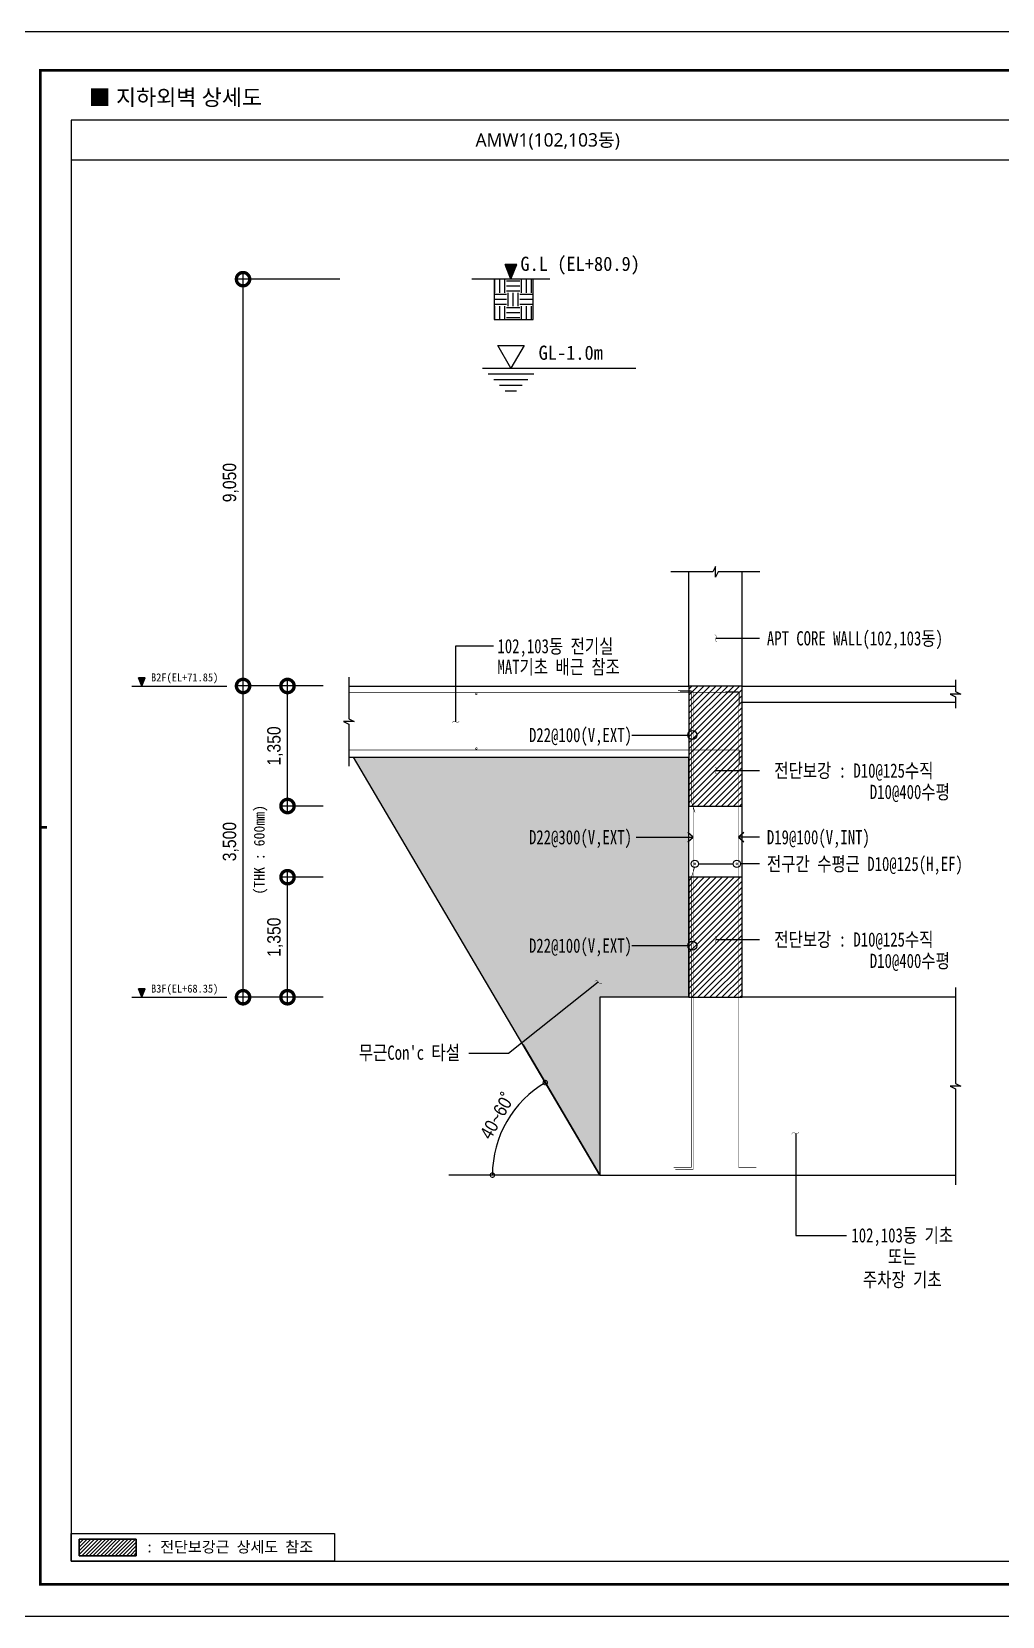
# Model space of a CAD drawing. Header units: millimetres. Extents: x 0 to 252030, y -124740 to 196020.
# Drawn here: x 76074 to 86991, y -71280 to -53460 of the extents above; entities that cross this region are included whole.
import ezdxf
from ezdxf.enums import TextEntityAlignment as Align

# ---------------------------------------------------------------- set-up
doc = ezdxf.new("R2010")
doc.units = ezdxf.units.MM
doc.header["$LTSCALE"] = 30
doc.layers.get('DEFPOINTS').update_dxf_attribs({"color": 142})
for name, color, linetype in [('0-LIST.테두리선', 7, 'Continuous'), ('0-SEC1', 3, 'Continuous'), ('0-TEXT', 3, 'Continuous'), ('0-주철근', 2, 'Continuous'), ('0-지시선', 7, 'Continuous'), ('0-해치', 251, 'Continuous'), ('S-CON', 2, 'Continuous'), ('S-SYM', 5, 'Continuous'), ('TABLE-1', 3, 'Continuous'), ('TEX', 3, 'Continuous'), ('TEXT', 6, 'Continuous'), ('X-PLAN-B1F$0$A-DIM', 7, 'Continuous'), ('XR-FORM_(도룡동)$0$AA-SHEET', 9, 'Continuous'), ('XR-FORM_(도룡동)$0$Sheet', 7, 'Continuous'), ('XR-FORM_(도룡동)$0$Sheet-text', 3, 'Continuous'), ('XR-FORM_(도룡동)$0$TEXT', 3, 'Continuous')]:
    doc.layers.add(name, color=color, linetype=linetype)
doc.styles.add('X-PLAN-B1F$0$Gdim', font='Dotum.ttf', dxfattribs={"width": 0.9})
doc.styles.add('XR-FORM_(도룡동)$0$충북옥천_FORM$0$맑은고딕', font='malgun.ttf')
doc.styles.add('XR-FORM_(도룡동)$3$맑은고딕', font='malgun.ttf')
doc.styles.add('돋음체', font='DotumChe.ttf')
doc.styles.add('맑은 고딕', font='malgun.ttf')
doc.dimstyles.new('X-PLAN-B1F$0$Gdim200', dxfattribs={"dimscale": 200, "dimtxt": 3, "dimasz": 6, "dimexe": 1.5, "dimexo": 2, "dimgap": 1, "dimtad": 1, "dimdec": 0, "dimzin": 0, "dimdsep": 46, "dimlunit": 6, "dimtxsty": 'X-PLAN-B1F$0$Gdim', "dimblk": 'X-PLAN-B1F$0$_DotSmall', "dimcen": 1.5, "dimdle": 1.5, "dimclrd": 1, "dimclre": 1, "dimclrt": 256, "dimazin": 0, "dimtfac": 1, "dimtdec": 0, "dimtix": 1, "dimtmove": 2, "dimatfit": 3, "dimldrblk": 'X-PLAN-B1F$0$_DotSmall', "dimfxl": 1.5, "dimtolj": 1, "dimtzin": 0, "dimlwd": -1, "dimlwe": -1, "dimarcsym": 0})

# ---------------------------------------------------------------- blocks, each defined once
blk = doc.blocks.new('XR-FORM_(도룡동)$0$S')
at = {"layer": 'XR-FORM_(도룡동)$0$Sheet'}
h = blk.add_hatch(color=6, dxfattribs=at)
edge = h.paths.add_edge_path()
edge.add_spline(control_points=[(76338, 15545), (76338, 15545), (76295, 15571), (76295, 15571), (76172, 15645), (76132, 15687), (76132, 15744), (76132, 15817), (76203, 15865), (76313, 15865), (76409, 15865), (76454, 15832), (76479, 15807), (76511, 15775), (76518, 15737), (76518, 15729), (76518, 15711), (76524, 15702), (76538, 15702), (76557, 15702), (76559, 15724), (76559, 15744), (76559, 15811), (76562, 15848), (76564, 15870), (76564, 15870), (76565, 15890), (76565, 15890), (76565, 15905), (76548, 15908), (76540, 15909), (76494, 15919), (76430, 15930), (76333, 15930), (76119, 15930), (75970, 15833), (75970, 15695), (75970, 15588), (76037, 15502), (76202, 15401), (76202, 15401), (76273, 15357), (76273, 15357), (76398, 15281), (76423, 15225), (76423, 15165), (76423, 15099), (76352, 15030), (76220, 15030), (76155, 15030), (76041, 15045), (76002, 15150), (75994, 15172), (75988, 15197), (75988, 15211), (75988, 15217), (75988, 15236), (75968, 15236), (75948, 15236), (75946, 15209), (75945, 15201), (75945, 15201), (75945, 15197), (75945, 15197), (75943, 15174), (75938, 15104), (75938, 15040), (75938, 15011), (75943, 15004), (75970, 14994), (76035, 14972), (76103, 14962), (76198, 14962), (76298, 14962), (76379, 14979), (76447, 15013), (76575, 15079), (76595, 15177), (76595, 15230), (76595, 15347), (76528, 15430), (76338, 15545)], knot_values=[0, 0, 0, 0, 1, 1, 1, 2, 2, 2, 3, 3, 3, 4, 4, 4, 5, 5, 5, 6, 6, 6, 7, 7, 7, 8, 8, 8, 9, 9, 9, 10, 10, 10, 11, 11, 11, 12, 12, 12, 13, 13, 13, 14, 14, 14, 15, 15, 15, 16, 16, 16, 17, 17, 17, 18, 18, 18, 19, 19, 19, 20, 20, 20, 21, 21, 21, 22, 22, 22, 23, 23, 23, 24, 24, 24, 25, 25, 25, 26, 26, 26, 27, 27, 27, 27], degree=3, periodic=0)
h = blk.add_hatch(color=6, dxfattribs=at)
edge = h.paths.add_edge_path()
edge.add_spline(control_points=[(77180, 15007), (77180, 15007), (77166, 15007), (77166, 15007), (77156, 15007), (77148, 15007), (77134, 15009), (77098, 15014), (77093, 15029), (77089, 15056), (77084, 15098), (77084, 15641), (77086, 15677), (77089, 15714), (77100, 15725), (77131, 15729), (77143, 15731), (77153, 15732), (77163, 15732), (77163, 15732), (77180, 15732), (77180, 15732), (77188, 15732), (77195, 15739), (77195, 15747), (77195, 15755), (77188, 15761), (77180, 15761), (77180, 15761), (76814, 15761), (76814, 15761), (76806, 15761), (76800, 15755), (76800, 15747), (76800, 15739), (76806, 15732), (76814, 15732), (76814, 15732), (76832, 15732), (76832, 15732), (76847, 15732), (76860, 15730), (76871, 15728), (76897, 15723), (76909, 15710), (76912, 15677), (76912, 15677), (76912, 15677), (76912, 15677), (76914, 15650), (76915, 15103), (76908, 15057), (76904, 15025), (76895, 15014), (76873, 15011), (76858, 15008), (76843, 15007), (76827, 15007), (76826, 15007), (76814, 15007), (76814, 15007), (76806, 15007), (76800, 15000), (76800, 14992), (76800, 14984), (76806, 14977), (76814, 14977), (76814, 14977), (77180, 14977), (77180, 14977), (77188, 14977), (77195, 14984), (77195, 14992), (77195, 15000), (77188, 15007), (77180, 15007)], knot_values=[0, 0, 0, 0, 1, 1, 1, 2, 2, 2, 3, 3, 3, 4, 4, 4, 5, 5, 5, 6, 6, 6, 7, 7, 7, 8, 8, 8, 9, 9, 9, 10, 10, 10, 11, 11, 11, 12, 12, 12, 13, 13, 13, 14, 14, 14, 15, 15, 15, 16, 16, 16, 17, 17, 17, 18, 18, 18, 19, 19, 19, 20, 20, 20, 21, 21, 21, 22, 22, 22, 23, 23, 23, 24, 24, 24, 25, 25, 25, 25], degree=3, periodic=0)
h = blk.add_hatch(color=6, dxfattribs=at)
edge = h.paths.add_edge_path()
edge.add_spline(control_points=[(78289, 15008), (78289, 15008), (78256, 15008), (78256, 15008), (78252, 15008), (78248, 15009), (78243, 15010), (78220, 15014), (78192, 15028), (78158, 15085), (78158, 15085), (77848, 15727), (77836, 15749), (77824, 15773), (77816, 15784), (77802, 15784), (77787, 15784), (77771, 15771), (77757, 15741), (77757, 15741), (77450, 15097), (77450, 15097), (77424, 15042), (77401, 15015), (77350, 15010), (77342, 15009), (77328, 15008), (77317, 15008), (77317, 15008), (77304, 15008), (77304, 15008), (77298, 15008), (77292, 15002), (77292, 14994), (77292, 14987), (77298, 14980), (77304, 14980), (77304, 14980), (77609, 14980), (77609, 14980), (77615, 14980), (77621, 14987), (77621, 14994), (77621, 15002), (77615, 15008), (77609, 15008), (77609, 15008), (77576, 15008), (77576, 15008), (77539, 15008), (77534, 15021), (77534, 15033), (77534, 15044), (77540, 15068), (77552, 15094), (77552, 15094), (77762, 15561), (77762, 15561), (77762, 15561), (78005, 15016), (78004, 15016), (78005, 15014), (78005, 15012), (78004, 15010), (78003, 15008), (78001, 15008), (77998, 15008), (77998, 15008), (77984, 15008), (77984, 15008), (77978, 15008), (77972, 15002), (77972, 14994), (77972, 14987), (77978, 14980), (77984, 14980), (77984, 14980), (78289, 14980), (78289, 14980), (78295, 14980), (78301, 14987), (78301, 14994), (78301, 15002), (78295, 15008), (78289, 15008)], knot_values=[0, 0, 0, 0, 1, 1, 1, 2, 2, 2, 3, 3, 3, 4, 4, 4, 5, 5, 5, 6, 6, 6, 7, 7, 7, 8, 8, 8, 9, 9, 9, 10, 10, 10, 11, 11, 11, 12, 12, 12, 13, 13, 13, 14, 14, 14, 15, 15, 15, 16, 16, 16, 17, 17, 17, 18, 18, 18, 19, 19, 19, 20, 20, 20, 21, 21, 21, 22, 22, 22, 23, 23, 23, 24, 24, 24, 25, 25, 25, 26, 26, 26, 27, 27, 27, 28, 28, 28, 28], degree=3, periodic=0)
h = blk.add_hatch(color=250, dxfattribs=at)
edge = h.paths.add_edge_path()
edge.add_spline(control_points=[(78762, 15355), (78740, 15355), (78721, 15354), (78721, 15339), (78721, 15329), (78732, 15327), (78739, 15326), (78739, 15326), (78761, 15325), (78768, 15325), (78956, 15325), (79092, 15431), (79092, 15577), (79092, 15629), (79059, 15678), (79025, 15703), (79003, 15719), (78945, 15762), (78781, 15762), (78781, 15762), (78772, 15762), (78771, 15762), (78771, 15762), (78376, 15762), (78376, 15762), (78367, 15762), (78360, 15756), (78360, 15748), (78360, 15740), (78367, 15734), (78376, 15734), (78376, 15734), (78423, 15734), (78423, 15734), (78429, 15733), (78435, 15733), (78438, 15732), (78480, 15725), (78488, 15709), (78491, 15677), (78491, 15677), (78491, 15677), (78491, 15677), (78493, 15651), (78494, 15108), (78487, 15062), (78481, 15030), (78474, 15013), (78453, 15010), (78437, 15007), (78422, 15006), (78407, 15006), (78406, 15006), (78396, 15006), (78396, 15006), (78387, 15006), (78380, 14999), (78380, 14991), (78380, 14983), (78387, 14977), (78396, 14977), (78396, 14977), (78791, 14977), (78791, 14977), (78800, 14977), (78807, 14983), (78807, 14991), (78807, 14999), (78800, 15006), (78791, 15006), (78791, 15006), (78781, 15006), (78781, 15006), (78761, 15006), (78733, 15008), (78715, 15010), (78681, 15013), (78672, 15031), (78668, 15061), (78662, 15105), (78662, 15684), (78662, 15690), (78662, 15699), (78664, 15704), (78669, 15705), (78679, 15708), (78707, 15709), (78729, 15709), (78757, 15709), (78810, 15704), (78857, 15670), (78924, 15623), (78931, 15562), (78931, 15520), (78931, 15418), (78833, 15355), (78762, 15355)], knot_values=[0, 0, 0, 0, 1, 1, 1, 2, 2, 2, 3, 3, 3, 4, 4, 4, 5, 5, 5, 6, 6, 6, 7, 7, 7, 8, 8, 8, 9, 9, 9, 10, 10, 10, 11, 11, 11, 12, 12, 12, 13, 13, 13, 14, 14, 14, 15, 15, 15, 16, 16, 16, 17, 17, 17, 18, 18, 18, 19, 19, 19, 20, 20, 20, 21, 21, 21, 22, 22, 22, 23, 23, 23, 24, 24, 24, 25, 25, 25, 26, 26, 26, 27, 27, 27, 28, 28, 28, 29, 29, 29, 30, 30, 30, 31, 31, 31, 32, 32, 32, 32], degree=3, periodic=0)
h = blk.add_hatch(color=250, dxfattribs=at)
edge = h.paths.add_edge_path()
edge.add_spline(control_points=[(79896, 15147), (79880, 15147), (79878, 15134), (79877, 15128), (79875, 15109), (79860, 15082), (79845, 15069), (79815, 15043), (79768, 15042), (79696, 15042), (79592, 15042), (79561, 15049), (79541, 15063), (79541, 15063), (79541, 15063), (79541, 15063), (79522, 15076), (79515, 15314), (79515, 15460), (79515, 15617), (79515, 15645), (79518, 15677), (79521, 15714), (79532, 15724), (79562, 15729), (79578, 15731), (79599, 15732), (79612, 15732), (79620, 15732), (79633, 15732), (79638, 15739), (79640, 15742), (79641, 15745), (79641, 15748), (79641, 15756), (79634, 15762), (79626, 15762), (79626, 15762), (79235, 15762), (79235, 15762), (79226, 15762), (79220, 15756), (79220, 15748), (79220, 15743), (79222, 15738), (79227, 15736), (79227, 15735), (79229, 15735), (79229, 15734), (79235, 15732), (79243, 15732), (79247, 15732), (79265, 15732), (79280, 15731), (79290, 15729), (79331, 15722), (79340, 15709), (79342, 15677), (79344, 15651), (79345, 15108), (79338, 15062), (79332, 15030), (79326, 15013), (79304, 15010), (79290, 15007), (79276, 15006), (79262, 15006), (79262, 15006), (79245, 15006), (79245, 15006), (79237, 15006), (79230, 14999), (79230, 14991), (79230, 14983), (79237, 14977), (79245, 14977), (79245, 14977), (79615, 14977), (79615, 14977), (79615, 14977), (79805, 14976), (79805, 14976), (79874, 14976), (79882, 14981), (79891, 15006), (79901, 15036), (79910, 15113), (79910, 15125), (79910, 15135), (79910, 15147), (79896, 15147)], knot_values=[0, 0, 0, 0, 1, 1, 1, 2, 2, 2, 3, 3, 3, 4, 4, 4, 5, 5, 5, 6, 6, 6, 7, 7, 7, 8, 8, 8, 9, 9, 9, 10, 10, 10, 11, 11, 11, 12, 12, 12, 13, 13, 13, 14, 14, 14, 15, 15, 15, 16, 16, 16, 17, 17, 17, 18, 18, 18, 19, 19, 19, 20, 20, 20, 21, 21, 21, 22, 22, 22, 23, 23, 23, 24, 24, 24, 25, 25, 25, 26, 26, 26, 27, 27, 27, 28, 28, 28, 29, 29, 29, 30, 30, 30, 30], degree=3, periodic=0)
h = blk.add_hatch(color=250, dxfattribs=at)
edge = h.paths.add_edge_path()
edge.add_spline(control_points=[(80974, 15008), (80974, 15008), (80942, 15008), (80942, 15008), (80937, 15008), (80933, 15009), (80928, 15010), (80905, 15014), (80878, 15028), (80843, 15085), (80843, 15085), (80533, 15727), (80521, 15749), (80509, 15773), (80501, 15784), (80487, 15784), (80472, 15784), (80457, 15771), (80442, 15741), (80442, 15741), (80135, 15097), (80135, 15097), (80109, 15042), (80086, 15015), (80035, 15010), (80027, 15009), (80013, 15008), (80002, 15008), (80002, 15008), (79989, 15008), (79989, 15008), (79983, 15008), (79977, 15002), (79977, 14994), (79977, 14987), (79983, 14980), (79989, 14980), (79989, 14980), (80294, 14980), (80294, 14980), (80300, 14980), (80306, 14987), (80306, 14994), (80306, 15002), (80300, 15008), (80294, 15008), (80294, 15008), (80261, 15008), (80261, 15008), (80224, 15008), (80219, 15021), (80219, 15033), (80219, 15044), (80225, 15068), (80237, 15094), (80237, 15094), (80447, 15561), (80447, 15561), (80447, 15561), (80690, 15016), (80690, 15016), (80690, 15014), (80690, 15012), (80689, 15010), (80688, 15008), (80686, 15008), (80683, 15008), (80683, 15008), (80669, 15008), (80669, 15008), (80663, 15008), (80657, 15002), (80657, 14994), (80657, 14987), (80663, 14980), (80669, 14980), (80669, 14980), (80974, 14980), (80974, 14980), (80980, 14980), (80986, 14987), (80986, 14994), (80986, 15002), (80980, 15008), (80974, 15008)], knot_values=[0, 0, 0, 0, 1, 1, 1, 2, 2, 2, 3, 3, 3, 4, 4, 4, 5, 5, 5, 6, 6, 6, 7, 7, 7, 8, 8, 8, 9, 9, 9, 10, 10, 10, 11, 11, 11, 12, 12, 12, 13, 13, 13, 14, 14, 14, 15, 15, 15, 16, 16, 16, 17, 17, 17, 18, 18, 18, 19, 19, 19, 20, 20, 20, 21, 21, 21, 22, 22, 22, 23, 23, 23, 24, 24, 24, 25, 25, 25, 26, 26, 26, 27, 27, 27, 28, 28, 28, 28], degree=3, periodic=0)
h = blk.add_hatch(color=250, dxfattribs=at)
edge = h.paths.add_edge_path()
edge.add_spline(control_points=[(81976, 15761), (81976, 15761), (81692, 15761), (81692, 15761), (81686, 15761), (81681, 15755), (81681, 15747), (81681, 15739), (81686, 15732), (81692, 15732), (81692, 15732), (81700, 15732), (81702, 15732), (81718, 15732), (81744, 15732), (81760, 15726), (81783, 15717), (81794, 15705), (81795, 15641), (81795, 15641), (81806, 15233), (81806, 15224), (81806, 15224), (81806, 15202), (81806, 15202), (81797, 15210), (81212, 15762), (81212, 15762), (81199, 15775), (81187, 15784), (81176, 15784), (81158, 15784), (81158, 15750), (81158, 15740), (81158, 15740), (81148, 15134), (81148, 15134), (81147, 15045), (81143, 15018), (81117, 15011), (81101, 15006), (81079, 15006), (81068, 15006), (81067, 15006), (81057, 15006), (81057, 15006), (81051, 15006), (81046, 14999), (81046, 14991), (81046, 14983), (81051, 14976), (81057, 14976), (81057, 14976), (81353, 14976), (81353, 14976), (81359, 14976), (81364, 14983), (81364, 14991), (81364, 14999), (81359, 15006), (81353, 15006), (81353, 15006), (81342, 15006), (81340, 15006), (81324, 15006), (81303, 15006), (81284, 15013), (81268, 15018), (81251, 15035), (81248, 15122), (81248, 15122), (81237, 15522), (81236, 15534), (81241, 15530), (81780, 15014), (81821, 14978), (81833, 14966), (81851, 14966), (81864, 14966), (81880, 14966), (81882, 14986), (81882, 15002), (81882, 15002), (81894, 15649), (81894, 15649), (81895, 15706), (81903, 15722), (81931, 15729), (81944, 15732), (81952, 15732), (81963, 15732), (81965, 15732), (81976, 15732), (81976, 15732), (81982, 15732), (81987, 15739), (81987, 15747), (81987, 15755), (81982, 15761), (81976, 15761)], knot_values=[0, 0, 0, 0, 1, 1, 1, 2, 2, 2, 3, 3, 3, 4, 4, 4, 5, 5, 5, 6, 6, 6, 7, 7, 7, 8, 8, 8, 9, 9, 9, 10, 10, 10, 11, 11, 11, 12, 12, 12, 13, 13, 13, 14, 14, 14, 15, 15, 15, 16, 16, 16, 17, 17, 17, 18, 18, 18, 19, 19, 19, 20, 20, 20, 21, 21, 21, 22, 22, 22, 23, 23, 23, 24, 24, 24, 25, 25, 25, 26, 26, 26, 27, 27, 27, 28, 28, 28, 29, 29, 29, 30, 30, 30, 31, 31, 31, 32, 32, 32, 33, 33, 33, 33], degree=3, periodic=0)
at = {"layer": 'DEFPOINTS'}
for p, q in [((75750, 52950), (82250, 52950)), ((75640, 52073), (82226, 52073)), ((76315, 52073), (76315, 20700)), ((82250, 51196), (75640, 51196)), ((82250, 50596), (75640, 50596)), ((82250, 49996), (75640, 49996)), ((82250, 49396), (75640, 49396)), ((82250, 48796), (75640, 48796)), ((82250, 48196), (75640, 48196)), ((82250, 47596), (75640, 47596)), ((82250, 46996), (75640, 46996)), ((82250, 46396), (75640, 46396)), ((82250, 45796), (75640, 45796)), ((82250, 45196), (75640, 45196)), ((82250, 44596), (75640, 44596)), ((82250, 43996), (75640, 43996)), ((82250, 43396), (75640, 43396)), ((82250, 42796), (75640, 42796)), ((82250, 42196), (75640, 42196)), ((82250, 41596), (75640, 41596)), ((82250, 40996), (75640, 40996)), ((82250, 40396), (75640, 40396)), ((82250, 39796), (75640, 39796)), ((82250, 39196), (75640, 39196)), ((82250, 38596), (75640, 38596)), ((82250, 37996), (75640, 37996)), ((82250, 37396), (75640, 37396)), ((82250, 36796), (75640, 36796)), ((82250, 36196), (75640, 36196)), ((82250, 35596), (75640, 35596)), ((82250, 34996), (75640, 34996)), ((82250, 34396), (75640, 34396)), ((82250, 33796), (75640, 33796)), ((82250, 33196), (75640, 33196)), ((82250, 32596), (75640, 32596)), ((82250, 31996), (75640, 31996)), ((82250, 31396), (75640, 31396)), ((82250, 30796), (75640, 30796)), ((82250, 30196), (75640, 30196)), ((82250, 29596), (75640, 29596)), ((82250, 28996), (75640, 28996)), ((82250, 28396), (75640, 28396)), ((82250, 27796), (75640, 27796)), ((82250, 27196), (75640, 27196)), ((82250, 26596), (75640, 26596)), ((82250, 25996), (75640, 25996)), ((82250, 25396), (75640, 25396)), ((82250, 24796), (75640, 24796)), ((82250, 24196), (75640, 24196)), ((82250, 23596), (75640, 23596)), ((82250, 22996), (75640, 22996)), ((82250, 22396), (75640, 22396)), ((82250, 21796), (75640, 21796)), ((82250, 21196), (75640, 21196)), ((80950, 1706), (75640, 1706))]:
    blk.add_line(p, q, dxfattribs=at)
at = {"layer": 'XR-FORM_(도룡동)$0$AA-SHEET', "const_width": 99.9}
blk.add_lwpolyline([(75750, 52950), (82250, 52950)], dxfattribs=at)
at = {"layer": 'XR-FORM_(도룡동)$0$Sheet'}
for p, q in [((75590, 20700), (82204, 20700)), ((76490, 20700), (76490, 16700)), ((77590, 20700), (77590, 16700)), ((79575, 20700), (79575, 16700)), ((80450, 20700), (80450, 16700)), ((81325, 20700), (81325, 16700)), ((75640, 19700), (82254, 19700)), ((75640, 18700), (82254, 18700)), ((75640, 17700), (82254, 17700)), ((78945, 7700), (78945, 2500)), ((75640, 6400), (82250, 6400)), ((75640, 5100), (82250, 5100)), ((75640, 3800), (82250, 3800)), ((76591, 3798), (76591, 2500)), ((76591, 3149), (78945, 3149)), ((75640, 2500), (82250, 2500)), ((80950, 2500), (80950, 1200))]:
    blk.add_line(p, q, dxfattribs=at)
at = {"layer": 'XR-FORM_(도룡동)$0$Sheet', "const_width": 100}
blk.add_lwpolyline([(1850, 57950), (82250, 57950), (82250, 1200), (1850, 1200)], close=True, dxfattribs=at)
at = {"layer": 'XR-FORM_(도룡동)$0$Sheet', "linetype": 'Continuous', "const_width": 100}
for points in [[(38745, 57950), (38745, 57700)], [(2100, 29575), (1850, 29575)], [(75640, 29575), (75390, 29575)], [(38745, 1846), (38745, 1200)]]:
    blk.add_lwpolyline(points, dxfattribs=at)
at = {"layer": 'XR-FORM_(도룡동)$0$Sheet', "const_width": 100}
for points in [[(75640, 57950), (75640, 1200)], [(75640, 52950), (82250, 52950)], [(75640, 16700), (82250, 16700)], [(75640, 11700), (82250, 11700)], [(75640, 9700), (82250, 9700)], [(75640, 7700), (82250, 7700)]]:
    blk.add_lwpolyline(points, dxfattribs=at)
at = {"layer": 'XR-FORM_(도룡동)$0$Sheet'}
for points in [[(76065, 20589), (75650, 19869), (76481, 19869)], [(76065, 19589), (75650, 18869), (76481, 18869)], [(76065, 18589), (75650, 17869), (76481, 17869)]]:
    blk.add_lwpolyline(points, close=True, dxfattribs=at)
at = {"layer": 'XR-FORM_(도룡동)$0$Sheet', "color": 3, "const_width": 28}
for points in [[(76026, 13508), (76026, 13172)], [(76466, 13508), (76466, 13172)]]:
    blk.add_lwpolyline(points, dxfattribs=at)
at = {"layer": 'DEFPOINTS', "style": 'XR-FORM_(도룡동)$3$맑은고딕'}
blk.add_text('2', height=400, dxfattribs=at).set_placement((82126, 52273), align=Align.MIDDLE_RIGHT)
blk.add_text('text 1.2', height=240, dxfattribs=at).set_placement((80599, 50202))
blk.add_text('도 면 명', height=400, dxfattribs=at).set_placement((78996, 8633), align=Align.MIDDLE_CENTER)
at = {"layer": 'XR-FORM_(도룡동)$0$Sheet', "style": 'XR-FORM_(도룡동)$3$맑은고딕'}
for s, height, p in [('PROJECT TITLE', 220, (75890, 57600)), ('PROJECT TITLE', 200, (75890, 11350)), ('DRAWING TITLE', 200, (75890, 9350)), ('ISSUE DATE', 200, (75890, 7350)), ('APPROVED', 200, (79195, 7350)), ('PROJECT NO. ', 200, (75890, 6050)), ('CHECKED 2 ', 200, (79195, 6050)), ('ENGINEER', 200, (75890, 4750)), ('CHECKED 1 ', 200, (79195, 4750)), ('SCALE', 200, (75730, 3450)), ('DRAWN', 200, (79195, 3450)), ('DRAWING NO.', 200, (75890, 2150)), ('REV.', 200, (81250, 2150))]:
    blk.add_text(s, height=height, dxfattribs=at).set_placement(p)
for s, height, p in [('2', 240, (76059, 20140)), ('1', 240, (76059, 19140)), ('0', 240, (76059, 18140)), (' REV.', 220, (76090, 17200)), ('DATE', 220, (77090, 17200)), ('DESCRIPTION', 220, (78632, 17200)), ('BY', 220, (80062, 17200)), ('BY', 220, (80938, 17200)), ('APP', 220, (81812, 17200))]:
    blk.add_text(s, height=height, dxfattribs=at).set_placement(p, align=Align.MIDDLE)
at = {"layer": 'XR-FORM_(도룡동)$0$Sheet', "color": 3, "style": 'XR-FORM_(도룡동)$3$맑은고딕', "width": 1.2}
blk.add_text('A R C H I T E C T S  &  P L A N N E R S', height=200, dxfattribs=at).set_placement((78947, 14500), align=Align.MIDDLE_CENTER)
at = {"layer": 'XR-FORM_(도룡동)$0$Sheet', "color": 3, "style": 'XR-FORM_(도룡동)$3$맑은고딕'}
blk.add_text('주 시아플랜건축', height=280, dxfattribs=at).set_placement((76057, 13372), align=Align.MIDDLE_LEFT)
at = {"layer": 'XR-FORM_(도룡동)$0$Sheet', "color": 3, "style": 'XR-FORM_(도룡동)$3$맑은고딕', "width": 0.65}
for s, p in [('Tel 02-570-1004 Fax 02-570-1003 www.siaplan.com', (75966, 12333)), ('서울특별시 강남구 언주로30길 13, C동 16층(도곡동)', (75966, 12833))]:
    blk.add_text(s, height=280, dxfattribs=at).set_placement(p, align=Align.MIDDLE_LEFT)
at = {"layer": 'XR-FORM_(도룡동)$0$Sheet-text', "style": 'XR-FORM_(도룡동)$3$맑은고딕'}
blk.add_text('* NOTE', height=400, dxfattribs=at).set_placement((75881, 51550), align=Align.MIDDLE_LEFT)
at = {"layer": 'XR-FORM_(도룡동)$0$TEXT'}
for s, height, style, p in [('2026. 04', 300, 'XR-FORM_(도룡동)$3$맑은고딕', (77247, 6870)), ('A1 : ', 250, 'XR-FORM_(도룡동)$0$충북옥천_FORM$0$맑은고딕', (77179, 3474)), ('A3 : ', 250, 'XR-FORM_(도룡동)$0$충북옥천_FORM$0$맑은고딕', (77179, 2825))]:
    blk.add_text(s, height=height, dxfattribs=dict(at, style=style)).set_placement(p, align=Align.MIDDLE_CENTER)
at = {"layer": 'XR-FORM_(도룡동)$0$TEXT', "style": 'XR-FORM_(도룡동)$3$맑은고딕'}
blk.add_text('양희범,황정현', height=300, dxfattribs=at).set_placement((80649, 6901), align=Align.MIDDLE)
blk = doc.blocks.new('XR-FORM_(도룡동)', base_point=(101.33, -56114.51))
at = {"layer": 'DEFPOINTS'}
blk.add_lwpolyline([(0, 0), (420, 0), (420, 297), (0, 297)], close=True, dxfattribs=at)
at = {"xscale": 0.005, "yscale": 0.005, "zscale": 0.005}
blk.add_blockref('XR-FORM_(도룡동)$0$S', (-0.25, 0), dxfattribs=at)
blk = doc.blocks.new('SOIL LEVEL')
at = {"layer": 'S-SYM'}
for p, q in [((1567, 1135), (-629, 1135)), ((20, 750), (20, 1125)), ((161, 750), (161, 1125)), ((301, 750), (301, 1125)), ((723, 1078), (348, 1078)), ((723, 938), (348, 938)), ((395, 1125), (395, 1135)), ((536, 1125), (536, 1135)), ((676, 1125), (676, 1135)), ((770, 750), (770, 1125)), ((911, 750), (911, 1125)), ((1051, 750), (1051, 1125)), ((348, 703), (0, 703)), ((348, 563), (0, 563)), ((723, 797), (348, 797)), ((395, 375), (395, 750)), ((536, 375), (536, 750)), ((676, 375), (676, 750)), ((1098, 703), (723, 703)), ((1098, 563), (723, 563)), ((348, 422), (0, 422)), ((20, 0), (20, 375)), ((161, 0), (161, 375)), ((301, 0), (301, 375)), ((723, 328), (348, 328)), ((723, 188), (348, 188)), ((723, 47), (348, 47)), ((1098, 422), (723, 422)), ((770, 0), (770, 375)), ((911, 0), (911, 375)), ((1051, 0), (1051, 375))]:
    blk.add_line(p, q, dxfattribs=at)
blk.add_lwpolyline([(1098, 1135), (0, 1135), (0, 0), (1098, 0)], close=True, dxfattribs=at)
blk = doc.blocks.new('WATER LEVEL')
at = {"layer": 'S-SYM'}
for p, q in [((-800, 0), (800, 0)), ((-640, -160), (640, -160)), ((-480, -320), (480, -320)), ((-320, -480), (320, -480)), ((-160, -640), (160, -640))]:
    blk.add_line(p, q, dxfattribs=at)
blk.add_lwpolyline([(0, 0), (-370, 640), (370, 640), (0, 0)], dxfattribs=at)
blk = doc.blocks.new('X-PLAN-B1F$0$_DotSmall')
at = {"color": 0, "linetype": 'ByBlock', "const_width": 0.5}
blk.add_lwpolyline([(-0.0625, 0, 1), (0.0625, 0, 1)], format="xyb", close=True, dxfattribs=at)
blk = doc.blocks.new('*D22')
at = {"layer": 'DEFPOINTS', "color": 0, "transparency": 16777216}
for p in [(78451, -60818), (79451, -60818), (79451, -64318)]:
    blk.add_point(p, dxfattribs=at)
at = {"layer": 'X-PLAN-B1F$0$A-DIM', "color": 1, "transparency": 16777216}
for p, q in [((78451, -64393), (78451, -60743)), ((79351, -60818), (78376, -60818)), ((79351, -64318), (78376, -64318))]:
    blk.add_line(p, q, dxfattribs=at)
at = {"layer": 'X-PLAN-B1F$0$A-DIM', "color": 1, "transparency": 16777216, "xscale": 300, "yscale": 300, "zscale": 300}
for p, rotation in [((78451, -60818), 90), ((78451, -64318), 270)]:
    blk.add_blockref('X-PLAN-B1F$0$_DotSmall', p, dxfattribs=dict(at, rotation=rotation))
at = {"layer": 'X-PLAN-B1F$0$A-DIM', "transparency": 16777216, "insert": (78312, -62568), "char_height": 150, "attachment_point": 5, "rotation": 90, "style": 'X-PLAN-B1F$0$Gdim'}
blk.add_mtext('\\A1;3,500', dxfattribs=at)
blk = doc.blocks.new('*D23')
at = {"layer": 'DEFPOINTS', "color": 0, "transparency": 16777216}
for p in [(78951, -60818), (79451, -60818), (79451, -62168)]:
    blk.add_point(p, dxfattribs=at)
at = {"layer": 'X-PLAN-B1F$0$A-DIM', "color": 1, "transparency": 16777216}
for p, q in [((78951, -62243), (78951, -60743)), ((79351, -60818), (78876, -60818)), ((79351, -62168), (78876, -62168))]:
    blk.add_line(p, q, dxfattribs=at)
at = {"layer": 'X-PLAN-B1F$0$A-DIM', "color": 1, "transparency": 16777216, "xscale": 300, "yscale": 300, "zscale": 300}
for p, rotation in [((78951, -60818), 90), ((78951, -62168), 270)]:
    blk.add_blockref('X-PLAN-B1F$0$_DotSmall', p, dxfattribs=dict(at, rotation=rotation))
at = {"layer": 'X-PLAN-B1F$0$A-DIM', "transparency": 16777216, "insert": (78812, -61493), "char_height": 150, "attachment_point": 5, "rotation": 90, "style": 'X-PLAN-B1F$0$Gdim'}
blk.add_mtext('\\A1;1,350', dxfattribs=at)
blk = doc.blocks.new('*D24')
at = {"layer": 'DEFPOINTS', "color": 0, "transparency": 16777216}
for p in [(78951, -62968), (79451, -62968), (79451, -64318)]:
    blk.add_point(p, dxfattribs=at)
at = {"layer": 'X-PLAN-B1F$0$A-DIM', "color": 1, "transparency": 16777216}
for p, q in [((78951, -64393), (78951, -62893)), ((79351, -62968), (78876, -62968)), ((79351, -64318), (78876, -64318))]:
    blk.add_line(p, q, dxfattribs=at)
at = {"layer": 'X-PLAN-B1F$0$A-DIM', "color": 1, "transparency": 16777216, "xscale": 300, "yscale": 300, "zscale": 300}
for p, rotation in [((78951, -62968), 90), ((78951, -64318), 270)]:
    blk.add_blockref('X-PLAN-B1F$0$_DotSmall', p, dxfattribs=dict(at, rotation=rotation))
at = {"layer": 'X-PLAN-B1F$0$A-DIM', "transparency": 16777216, "insert": (78812, -63643), "char_height": 150, "attachment_point": 5, "rotation": 90, "style": 'X-PLAN-B1F$0$Gdim'}
blk.add_mtext('\\A1;1,350', dxfattribs=at)
blk = doc.blocks.new('*D25')
at = {"layer": 'DEFPOINTS', "color": 0, "transparency": 16777216}
for p in [(78451, -56243), (79641, -56243), (79451, -60818)]:
    blk.add_point(p, dxfattribs=at)
at = {"layer": 'X-PLAN-B1F$0$A-DIM', "color": 1, "transparency": 16777216}
for p, q in [((79541, -56243), (78376, -56243)), ((78451, -60893), (78451, -56168)), ((79351, -60818), (78376, -60818))]:
    blk.add_line(p, q, dxfattribs=at)
at = {"layer": 'X-PLAN-B1F$0$A-DIM', "color": 1, "transparency": 16777216, "xscale": 300, "yscale": 300, "zscale": 300}
for p, rotation in [((78451, -56243), 90), ((78451, -60818), 270)]:
    blk.add_blockref('X-PLAN-B1F$0$_DotSmall', p, dxfattribs=dict(at, rotation=rotation))
at = {"layer": 'X-PLAN-B1F$0$A-DIM', "transparency": 16777216, "insert": (78312, -58531), "char_height": 150, "attachment_point": 5, "rotation": 90, "style": 'X-PLAN-B1F$0$Gdim'}
blk.add_mtext('\\A1;9,050', dxfattribs=at)

msp = doc.modelspace()

# ---------------------------------------------------------------- hatches: boundary and pattern name
at = {"layer": '0-지시선'}
for points in [[(81463.81195, -56243.49769), (81398.13376, -56077.03892), (81529.49014, -56077.03892)], [(77312.09463, -60818.49769), (77275.15064, -60724.86464), (77349.03861, -60724.86464)], [(77312.09463, -64318.49769), (77275.15064, -64224.86464), (77349.03861, -64224.86464)]]:
    msp.add_hatch(color=256, dxfattribs=at).paths.add_polyline_path(points)
at = {"layer": '0-해치'}
h = msp.add_hatch(dxfattribs=at)
h.set_pattern_fill('ANSI31', color=5, scale=15)
h.set_pattern_definition([(45, (-114894.087, -131443.834), (-33.67596, 33.67596), [])])
h.paths.add_polyline_path([(83463.81195, -60818.49769), (83463.81195, -62168.49769), (84063.81195, -62168.49769), (84063.81195, -60818.49769)])
h.paths.add_polyline_path([(83463.81195, -62968.49769), (83463.81195, -64318.49769), (84063.81195, -64318.49769), (84063.81195, -62968.49769)])
h = msp.add_hatch(dxfattribs=at)
h.set_pattern_fill('ANSI31', color=256, scale=9.311546)
h.set_pattern_definition([(45, (48000.596, -50567.454), (-20.905017, 20.905017), [])])
h.paths.add_polyline_path([(76608.06036, -70598.07391), (77248.95983, -70598.07391), (77248.95983, -70411.65541), (76608.06036, -70411.65541)])
at = {"layer": 'S-CON', "linetype": 'Continuous', "lineweight": -2}
h = msp.add_hatch(dxfattribs=at)
h.set_pattern_fill('AR-CONC', color=251)
h.set_pattern_definition([(50, (-152994.09, 119239.77), (182.18467, -15.939086), [19.05, -209.55]), (355, (-152994.09, 119239.77), (-35.24283, 191.05664), [15.24, -167.64]), (100.451, (-152978.9, 119238.44), (146.9425, 175.11669), [16.19, -178.09]), (46.1842, (-152994.09, 119290.57), (271.07904, -42.04233), [28.575, -314.325]), (96.6356, (-152971.5, 119287.07), (237.40423, 247.42556), [24.285, -267.135]), (351.184, (-152994.1, 119290.57), (237.4046, 247.42512), [22.86, -251.46]), (21, (-152968.69, 119277.87), (151.61488, -102.26552), [19.05, -209.55]), (326, (-152968.69, 119277.87), (61.80203, 184.18797), [15.24, -167.64]), (71.4514, (-152956.05, 119269.35), (213.41649, 81.92286), [16.19, -178.09]), (37.5, (-152994.09, 119239.77), (3.088603, 84.555039), [0, -165.608, 0, -170.18, 0, -168.275]), (7.5, (-152994.09, 119239.77), (66.819663, 100.180575), [0, -97.028, 0, -161.798, 0, -64.135]), (327.5, (-153050.73, 119239.77), (135.590595, -5.728744), [0, -63.5, 0, -198.12, 0, -262.89]), (317.5, (-153076.13, 119239.77), (148.12918, 25.42649), [0, -82.55, 0, -131.572, 0, -186.69])])
h.paths.add_polyline_path([(82463.81195, -64318.49769), (82463.81195, -66318.49769), (79692.53066, -61618.49769), (83463.81195, -61618.49769), (83463.81195, -64318.49769)])

# ---------------------------------------------------------------- linework, layer by layer
at = {"layer": '0-LIST.테두리선', "ltscale": 3}
msp.add_lwpolyline([(76517.25014, -70349.22075), (79480.2978, -70349.22075), (79480.2978, -70660.50857), (76517.25014, -70660.50857)], close=True, dxfattribs=at)
at = {"layer": '0-주철근'}
for points in [[(79641.01151, -60890.69769, 7, 7, 0), (84027.81195, -60890.69769, 7, 7, -0.4142135624), (84033.81195, -60896.69769, 7, 7, 0), (84033.81195, -61040.69769, 0, 0, 0)], [(79641.01151, -61538.49769, 7, 7, 0), (84027.81195, -61538.49769, 7, 7, -0.4142135624), (84033.81195, -61544.49769, 7, 7, 0), (84033.81195, -61688.49769, 0, 0, 0)]]:
    msp.add_lwpolyline(points, format="xyseb", dxfattribs=at)
at = {"layer": '0-주철근', "const_width": 7}
for points in [[(81075.24247, -60898.38885, -1), (81075.24247, -60916.38885, -1)], [(81075.24247, -61530.80654, 1), (81075.24247, -61512.80654, 1)], [(83523.7031, -62818.01738, 1), (83541.7031, -62818.01738, 1)], [(84013.9208, -62818.01738, -1), (83995.9208, -62818.01738, -1)]]:
    msp.add_lwpolyline(points, format="xyb", close=True, dxfattribs=at)
for points in [[(83363.81195, -60880.69769), (83507.81195, -60880.69769, -0.4142135624), (83513.81195, -60886.69769), (83513.81195, -66254.50804), (83313.81195, -66254.50804)], [(83533.84079, -62239.99941), (83493.81195, -62118.49769), (83493.81195, -60876.69769, 0.4142135624), (83487.81195, -60870.69769), (83343.81195, -60870.69769)], [(84023.81195, -66229.50804), (84023.81195, -60886.69769, 0.4142135624), (84017.81195, -60880.69769), (83873.81195, -60880.69769)]]:
    msp.add_lwpolyline(points, format="xyb", dxfattribs=at)
for points in [[(83533.84079, -62846.99597), (83493.81195, -62968.49769), (83493.81195, -66229.50804), (83293.81195, -66229.50804)], [(84023.81195, -66229.50804), (84223.81195, -66229.50804)]]:
    msp.add_lwpolyline(points, dxfattribs=at)
at = {"layer": '0-지시선'}
for p, q in [((81529.49014, -56077.03892), (81398.13376, -56077.03892)), ((81463.81195, -56243.49769), (81398.13376, -56077.03892)), ((81463.81195, -56243.49769), (81529.49014, -56077.03892)), ((83768.81195, -60281.978), (84260.28002, -60281.978)), ((77349.03861, -60724.86464), (77275.15064, -60724.86464)), ((77312.09463, -60818.49769), (77275.15064, -60724.86464)), ((77312.09463, -60818.49769), (77349.03861, -60724.86464)), ((77199.59463, -60818.49769), (78268.34463, -60818.49769)), ((82825.10332, -61369.38413), (83453.81195, -61369.38413)), ((83768.81195, -61768.978), (84260.28002, -61768.978)), ((82871.76998, -62518.49769), (83513.81195, -62518.49769)), ((84260.28002, -62518.49769), (84023.81195, -62518.49769)), ((83574.47792, -62818.01738), (83963.14598, -62818.01738)), ((84260.28002, -62818.49769), (84046.69285, -62818.49769)), ((82825.10332, -63737.58999), (83453.81195, -63737.58999)), ((83768.81195, -63668.978), (84260.28002, -63668.978)), ((77199.59463, -64318.49769), (78268.34463, -64318.49769)), ((77349.03861, -64224.86464), (77275.15064, -64224.86464)), ((77312.09463, -64318.49769), (77275.15064, -64224.86464)), ((77312.09463, -64318.49769), (77349.03861, -64224.86464))]:
    msp.add_line(p, q, dxfattribs=at)
for points in [[(80843.53936, -61221.51247), (80843.53936, -60367.06352), (81269.54562, -60367.06352)], [(83453.80302, -62571.86884), (83513.81195, -62518.49769), (83453.80302, -62465.12655)], [(84083.82088, -62465.12655), (84023.81195, -62518.49769), (84083.82088, -62571.86884)], [(80991.17654, -64948.2706), (81435.86341, -64948.2706), (82445.24748, -64143.92731)], [(84666.69892, -65849.53801), (84666.69892, -66998.83422), (85238.91324, -66998.83422)]]:
    msp.add_lwpolyline(points, dxfattribs=at)
at = {"layer": '0-지시선', "const_width": 4}
for points in [[(83757.99983, -60241.62663), (83771.52001, -60252.36375), (83775.76835, -60262.54435), (83773.83546, -60272.35393), (83768.81195, -60281.978), (83763.78844, -60291.60207), (83761.85555, -60301.41165), (83766.10389, -60311.59225), (83779.62407, -60322.32937)], [(80803.18787, -61232.32453), (80813.925, -61218.80435), (80824.10559, -61214.55601), (80833.91517, -61216.4889), (80843.53925, -61221.51241), (80853.16332, -61226.53592), (80862.9729, -61228.46881), (80873.15349, -61224.22048), (80883.89062, -61210.70029)], [(83757.99983, -61728.62663), (83771.52001, -61739.36375), (83775.76835, -61749.54435), (83773.83546, -61759.35393), (83768.81195, -61768.978), (83763.78844, -61778.60207), (83761.85555, -61788.41165), (83766.10389, -61798.59225), (83779.62407, -61809.32937)], [(83757.99983, -63628.62663), (83771.52001, -63639.36375), (83775.76835, -63649.54435), (83773.83546, -63659.35393), (83768.81195, -63668.978), (83763.78844, -63678.60207), (83761.85555, -63688.41165), (83766.10389, -63698.59225), (83779.62407, -63709.32937)], [(82407.80758, -64137.69646), (82423.86629, -64131.3562), (82434.80712, -64132.76733), (82442.33601, -64139.34605), (82448.15895, -64148.50857), (82453.98189, -64157.67109), (82461.51079, -64164.24982), (82472.45161, -64165.66095), (82488.51032, -64159.32069)], [(84621.53552, -65857.83837), (84632.27264, -65844.31819), (84642.45324, -65840.06985), (84652.26282, -65842.00275), (84661.88689, -65847.02625), (84671.51096, -65852.04976), (84681.32054, -65853.98265), (84691.50114, -65849.73432), (84702.23826, -65836.21414)]]:
    msp.add_lwpolyline(points, dxfattribs=at)
at = {"layer": '0-지시선', "linetype": 'Continuous', "lineweight": -2}
msp.add_lwpolyline([(76608.06036, -70411.65541), (77248.95983, -70411.65541), (77248.95983, -70598.07391), (76608.06036, -70598.07391)], close=True, dxfattribs=at)
at = {"layer": '0-지시선'}
for centre, radius in [((83503.81195, -61369.38413), 50), ((83532.7031, -62818.01738), 41.77481), ((84004.9208, -62818.01738), 41.77481), ((83503.81195, -63737.58999), 50)]:
    msp.add_circle(centre, radius, dxfattribs=at)
at = {"layer": '0-해치', "color": 3}
for points in [[(83463.81195, -62168.49769), (84063.81195, -62168.49769), (84063.81195, -60818.49769), (83463.81195, -60818.49769)], [(83463.81195, -64318.49769), (84063.81195, -64318.49769), (84063.81195, -62968.49769), (83463.81195, -62968.49769)]]:
    msp.add_lwpolyline(points, close=True, dxfattribs=at)
at = {"layer": '0-해치', "linetype": 'Continuous', "lineweight": -2}
msp.add_lwpolyline([(76608.06036, -70411.65541), (76608.06036, -70598.07391), (77248.95983, -70598.07391), (77248.95983, -70411.65541)], close=True, dxfattribs=at)
at = {"layer": 'S-CON', "color": 4, "linetype": 'Continuous', "lineweight": -2}
for p, q in [((83463.81195, -60818.49769), (83463.81195, -59535.75288)), ((84063.81195, -60818.49769), (84063.81195, -59535.75288)), ((79641.01151, -60818.49769), (83463.81195, -60818.49769)), ((84063.81195, -60818.49769), (86463.81195, -60818.49769)), ((79641.01151, -61618.49769), (83463.81195, -61618.49769)), ((83463.81195, -64318.49769), (83463.81195, -61618.49769)), ((83463.81195, -64318.49769), (82463.81195, -64318.49769)), ((82463.81195, -64318.49769), (82463.81195, -66318.49769)), ((82463.81195, -66318.49769), (86463.81195, -66318.49769))]:
    msp.add_line(p, q, dxfattribs=at)
at = {"layer": 'S-CON', "color": 251, "linetype": 'Continuous', "lineweight": -2}
for p, q in [((82463.81195, -66318.49769), (79692.53066, -61618.49769)), ((83463.81195, -64318.49769), (82463.81195, -64318.49769)), ((82463.81195, -64318.49769), (82463.81195, -66318.49769))]:
    msp.add_line(p, q, dxfattribs=at)
at = {"layer": 'S-CON', "color": 4, "linetype": 'Continuous', "lineweight": -2}
for points in [[(84263.81195, -59535.75288), (83793.81195, -59535.75288), (83763.81195, -59595.75288), (83763.81195, -59475.75288), (83733.81195, -59535.75288), (83263.81195, -59535.75288)], [(79641.01151, -60718.49769), (79641.01151, -61188.49769), (79701.01151, -61218.49769), (79581.01151, -61218.49769), (79641.01151, -61248.49769), (79641.01151, -61718.49769)], [(86463.81195, -60748.49769), (86463.81195, -60878.49769), (86523.81195, -60908.49769), (86403.81195, -60908.49769), (86463.81195, -60938.49769), (86463.81195, -61068.49769)], [(86463.81195, -64318.49769), (84063.81195, -64318.49769), (84063.81195, -60998.49769), (86463.81195, -60998.49769)], [(86463.81195, -64208.49769), (86463.81195, -65288.49769), (86523.81195, -65318.49769), (86403.81195, -65318.49769), (86463.81195, -65348.49769), (86463.81195, -66428.49769)]]:
    msp.add_lwpolyline(points, dxfattribs=at)
at = {"layer": 'S-SYM'}
msp.add_line((81783.81195, -57243.49769), (82869.06926, -57243.49769), dxfattribs=at)
at = {"layer": 'TABLE-1'}
msp.add_line((76517.25014, -54899.54141), (97959.75014, -54899.54141), dxfattribs=at)
msp.add_lwpolyline([(76517.25014, -70660.50857), (97959.75014, -70660.50857), (97959.75014, -54454.4916), (76517.25014, -54454.4916)], close=True, dxfattribs=at)
at = {"layer": 'X-PLAN-B1F$0$A-DIM', "color": 1}
msp.add_lwpolyline([(81600.3924, -64854.16713), (82463.81195, -66318.49769), (80763.81195, -66318.49769)], dxfattribs=at)
msp.add_arc((82463.81195, -66318.49769), 1208.02571, 120, 180, dxfattribs=at)

# ---------------------------------------------------------------- block references
at = {"layer": '0-SEC1', "xscale": 60, "yscale": 60, "zscale": 60}
msp.add_blockref('XR-FORM_(도룡동)', (81710.02429, -3438150.57868), dxfattribs=at)
at = {"layer": 'S-SYM', "xscale": 0.4, "yscale": 0.4, "zscale": 0.4}
for name, p in [('SOIL LEVEL', (81276.35856, -56697.60501)), ('WATER LEVEL', (81463.81195, -57243.49769))]:
    msp.add_blockref(name, p, dxfattribs=at)
at = {"layer": 'X-PLAN-B1F$0$A-DIM', "color": 1, "xscale": 100, "yscale": 100, "zscale": 100}
for p, rotation in [((81850.23736, -65277.89579), 30.00000000000003), ((81255.78624, -66318.49769), 270)]:
    msp.add_blockref('X-PLAN-B1F$0$_DotSmall', p, dxfattribs=dict(at, rotation=rotation))

# ---------------------------------------------------------------- texts
at = {"layer": '0-TEXT', "style": '돋음체'}
for s, height, p in [('G.L (EL+80.9)', 160, (81570.74503, -56150.11551)), ('GL-1.0m', 160, (81774.74474, -57150.11551)), ('B2F(EL+71.85)', 90, (77416.31056, -60765.97021)), ('B3F(EL+68.35)', 90, (77416.31056, -64265.97021)), (': 전단보강근 상세도 참조', 124.153948, (77359.3063, -70561.534, 0.00034))]:
    msp.add_text(s, height=height, dxfattribs=at).set_placement(p)
at = {"layer": '0-TEXT', "style": '돋음체', "width": 0.8}
msp.add_text(' APT CORE WALL(102,103동)', height=160, dxfattribs=at).set_placement((84260.28002, -60281.978), align=Align.MIDDLE_LEFT)
at = {"layer": '0-TEXT', "color": 4, "style": '돋음체', "width": 0.8}
for s, p in [('102,103동 전기실', (81312.58908, -60449.78056)), ('MAT기초 배근 참조', (81312.58908, -60683.3197)), ("무근Con'c 타설", (79752.28618, -65021.48764))]:
    msp.add_text(s, height=160, dxfattribs=at).set_placement(p)
for s, p in [('D22@100(V,EXT)', (82825.10332, -61369.38413)), ('D22@300(V,EXT)', (82825.10332, -62518.49769)), ('D22@100(V,EXT)', (82825.10332, -63737.58999))]:
    msp.add_text(s, height=160, dxfattribs=at).set_placement(p, align=Align.MIDDLE_RIGHT)
for s, p in [('  전단보강 : D10@125수직', (84260.28002, -61768.978)), ('               D10@400수평', (84260.28002, -62008.978)), (' D19@100(V,INT)', (84260.28002, -62518.49769)), (' 전구간 수평근 D10@125(H,EF)', (84260.28002, -62818.49769)), ('  전단보강 : D10@125수직', (84260.28002, -63668.978)), ('               D10@400수평', (84260.28002, -63908.978))]:
    msp.add_text(s, height=160, dxfattribs=at).set_placement(p, align=Align.MIDDLE_LEFT)
at = {"layer": '0-TEXT', "color": 1, "linetype": 'Continuous', "style": '돋음체'}
msp.add_text('(THK : 600mm)', height=120, rotation=90, dxfattribs=at).set_placement((78692.83289, -63164.3793))
at = {"layer": '0-TEXT', "color": 4, "style": '돋음체', "width": 0.8}
for s, p in [('102,103동 기초', (85865.3897, -66995.10493)), ('또는', (85865.3897, -67234.10493)), ('주차장 기초', (85865.3897, -67494.10493))]:
    msp.add_text(s, height=160, dxfattribs=at).set_placement(p, align=Align.MIDDLE_CENTER)
at = {"layer": 'TEX', "style": '맑은 고딕'}
msp.add_text('AMW1(102,103동)', height=150, dxfattribs=at).set_placement((81877.87514, -54677.0165), align=Align.MIDDLE_CENTER)
at = {"layer": 'TEXT', "style": '맑은 고딕'}
msp.add_text('■ 지하외벽 상세도', height=180, dxfattribs=at).set_placement((76716.07557, -54199.02203), align=Align.MIDDLE_LEFT)
at = {"layer": 'X-PLAN-B1F$0$A-DIM', "color": 1, "insert": (81309.28969, -65651.93396), "char_height": 150, "attachment_point": 5, "rotation": 60, "style": 'X-PLAN-B1F$0$Gdim'}
msp.add_mtext('\\fDotum|b0|i0|c129|p50;40~60˚', dxfattribs=at)

# ---------------------------------------------------------------- dimensions: what is measured, and where the dimension line sits
at = {"layer": 'X-PLAN-B1F$0$A-DIM'}
dim = msp.add_linear_dim(base=(78451.31195, -56243.49769), p1=(79451.31195, -60818.49769), p2=(79641.01151, -56243.49769), angle=90, text='9,050', dimstyle='X-PLAN-B1F$0$Gdim200', override={"dimscale": 50, "dimblk": 'X-PLAN-B1F$0$_DotSmall'}, dxfattribs=at)
dim.commit()
dim.dimension.update_dxf_attribs({"geometry": '*D25', "text_midpoint": (78311.75971, -58530.99769)})
for base, p1, p2, picture, middle in [((78451.31195, -60818.49769), (79451.31195, -64318.49769), (79451.31195, -60818.49769), '*D22', (78311.75971, -62568.49769)), ((78951.31195, -60818.49769), (79451.31195, -62168.49769), (79451.31195, -60818.49769), '*D23', (78811.75971, -61493.49769)), ((78951.31195, -62968.49769), (79451.31195, -64318.49769), (79451.31195, -62968.49769), '*D24', (78811.75971, -63643.49769))]:
    dim = msp.add_linear_dim(base=base, p1=p1, p2=p2, angle=90, dimstyle='X-PLAN-B1F$0$Gdim200', override={"dimscale": 50, "dimblk": 'X-PLAN-B1F$0$_DotSmall'}, dxfattribs=at)
    dim.commit()
    dim.dimension.update_dxf_attribs({"geometry": picture, "text_midpoint": middle})

doc.saveas('drawing.dxf')
